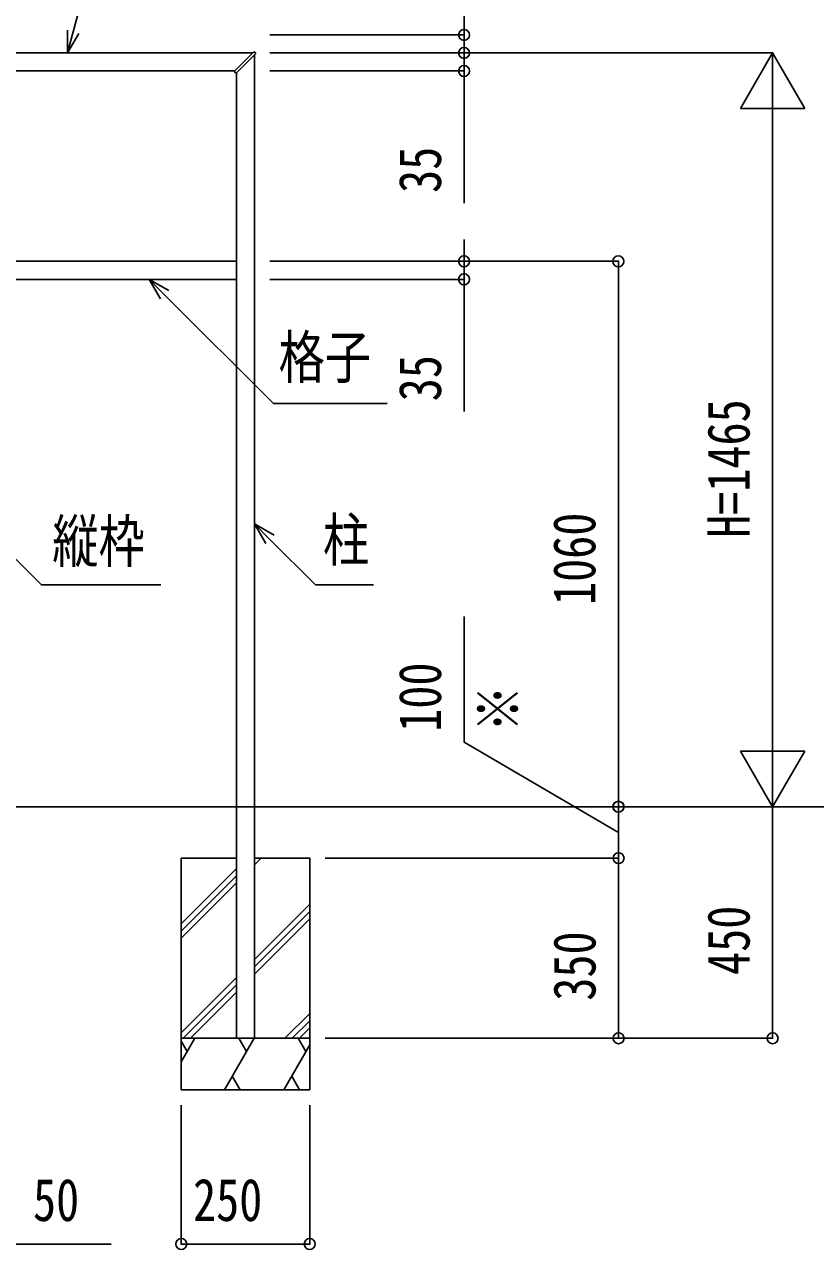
# Model space of a CAD drawing. Units: millimetres, scale not verified. Extents: x -10512 to 10513, y -7424 to 7426.
# Drawn here: x -7281 to -5743, y -2285 to 96 of the extents above; entities that cross this region are included whole.
import ezdxf
from ezdxf.enums import TextEntityAlignment as Align

# ---------------------------------------------------------------- set-up
doc = ezdxf.new("R2010")
doc.units = ezdxf.units.MM
doc.header["$LTSCALE"] = 40
for name, color, linetype in [('0-3_YKK_13', 4, 'Continuous'), ('0-4_YKK_A1', 4, 'Continuous'), ('0-5_YKK_D', 6, 'Continuous')]:
    doc.layers.add(name, color=color, linetype=linetype)
doc.styles.add('ＭＳ ゴシック', font='')
doc.styles.get('ＭＳ ゴシック').set_extended_font_data('MS Gothic')

msp = doc.modelspace()

# ---------------------------------------------------------------- linework, layer by layer
at = {"layer": '0-3_YKK_13'}
for p, q in [((-6873.31, 4.98), (-6835.92, 42.37)), ((-6869.77, 1.44), (-6832.38, 38.83)), ((-6835.92, 42.37), (-6835.89, 42.39)), ((-6835.54, 42.54), (-6835.21, 42.54)), ((-6832.38, 38.83), (-6832.36, 38.86)), ((-6832.21, 39.21), (-6832.21, 39.54)), ((-6871.98, 2.77), (-6873.33, 4.29)), ((-6871.98, 2.77), (-6870.46, 1.42))]:
    msp.add_line(p, q, dxfattribs=at)
for centre, radius, start, end in [((-6835.54, 42.04), 0.5, 90, 135), ((-6835.21, 39.54), 3, 0, 90), ((-6832.71, 39.21), 0.5, 315, 0), ((-6872.95, 4.62), 0.5, 135, 221.5), ((-6870.13, 1.8), 0.5, 228.5, 315)]:
    msp.add_arc(centre, radius, start, end, dxfattribs=at)
at = {"layer": '0-4_YKK_A1'}
for p, q in [((-6837.69, 40.6), (-7398.61, 40.6)), ((-7363.61, 5.6), (-6872.69, 5.6)), ((-4713.18, -1424.4), (-9022.69, -1424.4)), ((-6976.65, -1651.88), (-6869.15, -1544.38)), ((-6834.15, -1537.66), (-6820.89, -1524.4)), ((-6976.65, -1666.02), (-6869.15, -1558.52)), ((-6976.65, -1680.16), (-6869.15, -1572.66)), ((-6834.15, -1721.51), (-6726.65, -1614.01)), ((-6834.15, -1735.65), (-6726.65, -1628.15)), ((-6834.15, -1749.79), (-6726.65, -1642.29)), ((-6976.65, -1864.01), (-6869.15, -1756.51)), ((-6972.9, -1874.4), (-6869.15, -1770.65)), ((-6958.76, -1874.4), (-6869.15, -1784.79)), ((-6774.91, -1874.4), (-6726.65, -1826.14)), ((-6760.77, -1874.4), (-6726.65, -1840.28)), ((-6746.62, -1874.4), (-6726.65, -1854.43)), ((-6976.65, -1920.53), (-6950.02, -1874.4)), ((-6976.65, -1880.23), (-6965.02, -1900.38)), ((-6892.28, -1974.4), (-6834.55, -1874.4)), ((-6864.55, -1874.4), (-6849.55, -1900.38)), ((-6749.08, -1874.4), (-6734.08, -1900.38)), ((-6776.81, -1974.4), (-6726.65, -1887.52)), ((-6862.28, -1974.4), (-6877.28, -1948.42)), ((-6746.81, -1974.4), (-6761.81, -1948.42))]:
    msp.add_line(p, q, dxfattribs=at)
for points in [[(-6869.15, 2.06), (-6869.15, -1424.4), (-6834.15, -1424.4), (-6834.15, 37.06)], [(-7366.9, -399.4), (-6869.4, -399.4), (-6869.4, -364.4), (-7366.9, -364.4)], [(-6869.15, -1524.4), (-6976.65, -1524.4), (-6976.65, -1874.4)], [(-6726.65, -1874.4), (-6726.65, -1524.4), (-6834.15, -1524.4)]]:
    msp.add_lwpolyline(points, dxfattribs=at)
for points in [[(-6869.15, -1424.4), (-6869.15, -1874.4), (-6834.15, -1874.4), (-6834.15, -1424.4)], [(-6726.65, -1974.4), (-6726.65, -1874.4), (-6976.65, -1874.4), (-6976.65, -1974.4)]]:
    msp.add_lwpolyline(points, close=True, dxfattribs=at)
at = {"layer": '0-5_YKK_D'}
for p, q in [((-6426.65, 75.6), (-6426.65, 332.6)), ((-6804.6, 75.6), (-6425.65, 75.6)), ((-6426.65, 40.6), (-6426.65, 83.1)), ((-6426.65, 40.6), (-6426.65, 75.6)), ((-6804.15, 40.6), (-6425.65, 40.6)), ((-6804.15, 40.6), (-5825.65, 40.6)), ((-6804.15, 40.6), (-6425.65, 40.6)), ((-6426.65, 40.6), (-6426.65, 5.6)), ((-6426.65, 40.6), (-6426.65, -1.9)), ((-5826.65, 40.6), (-5889.15, -67.65)), ((-5826.65, 40.6), (-5764.15, -67.65)), ((-5826.65, 40.6), (-5826.65, -175.91)), ((-6804.15, 5.6), (-6425.65, 5.6)), ((-6426.65, 5.6), (-6426.65, -251.4)), ((-5889.15, -67.65), (-5764.15, -67.65)), ((-5826.65, -1299.4), (-5826.65, -84.4)), ((-6426.65, -364.4), (-6426.65, -321.9)), ((-6804.15, -364.4), (-6425.65, -364.4)), ((-6804.15, -364.4), (-6125.65, -364.4)), ((-6426.65, -364.4), (-6426.65, -399.4)), ((-6126.65, -364.4), (-6126.65, -1424.4)), ((-6804.15, -399.4), (-6425.65, -399.4)), ((-6426.65, -399.4), (-6426.65, -656.4)), ((-5826.65, -1424.4), (-5826.65, -1207.89)), ((-5826.65, -1424.4), (-5889.15, -1316.15)), ((-5764.15, -1316.15), (-5889.15, -1316.15)), ((-5826.65, -1424.4), (-5764.15, -1316.15)), ((-6127.27, -1424.4), (-6127.65, -1424.4)), ((-6126.27, -1524.4), (-6126.27, -1424.4)), ((-5826.65, -1424.4), (-5826.65, -1874.4)), ((-6696.65, -1524.4), (-6125.27, -1524.4)), ((-6696.65, -1524.4), (-6125.27, -1524.4)), ((-6126.27, -1524.4), (-6126.27, -1874.4)), ((-6696.65, -1874.4), (-6125.27, -1874.4)), ((-6696.65, -1874.4), (-5825.65, -1874.4)), ((-6976.65, -2004.4), (-6976.65, -2275.4)), ((-6726.65, -2004.4), (-6726.65, -2275.4)), ((-6976.65, -2274.4), (-6726.65, -2274.4))]:
    msp.add_line(p, q, dxfattribs=at)
for points in [[(-7197.71, 40.6), (-7186.71, 81.65), (-7107.94, 375.6), (-6894.94, 375.6)], [(-7175.71, 78.7), (-7197.71, 40.6), (-7197.71, 84.6)], [(-7016.9, -437.5), (-7038.9, -399.4), (-7000.8, -421.4)], [(-7038.9, -399.4), (-7008.85, -429.45), (-6797.38, -640.92), (-6576.42, -640.92)], [(-7367.32, -874.67), (-7337.27, -904.73), (-7248.51, -993.48), (-7016.06, -993.48)], [(-6812.15, -912.78), (-6834.15, -874.67), (-6796.05, -896.67)], [(-6834.15, -874.67), (-6804.1, -904.73), (-6715.34, -993.48), (-6602.94, -993.48)], [(-6126.27, -1474.4), (-6426.65, -1298.84), (-6426.65, -1054.84)], [(-7456.65, -2274.4), (-7406.65, -2274.4), (-7112.86, -2274.4)]]:
    msp.add_lwpolyline(points, dxfattribs=at)
for centre in [(-6426.65, 75.6), (-6426.65, 40.6), (-6426.65, 40.6), (-6426.65, 5.6), (-6426.65, -364.4), (-6126.65, -364.4), (-6426.65, -399.4), (-6126.65, -1424.4), (-6126.27, -1424.4), (-6126.27, -1524.4), (-6126.27, -1524.4), (-6126.27, -1874.4), (-5826.65, -1874.4), (-6976.65, -2274.4), (-6726.65, -2274.4)]:
    msp.add_circle(centre, 10.62, dxfattribs=at)

# ---------------------------------------------------------------- texts
at = {"layer": '0-5_YKK_D', "style": 'ＭＳ ゴシック', "width": 0.8}
for s, p in [('35', (-6446.65, -231.4)), ('35', (-6446.65, -636.4)), ('H=1465', (-5846.65, -901.9)), ('1060', (-6146.65, -1032.4)), ('100', (-6446.65, -1278.84)), ('※', (-6294.15, -1278.84)), ('450', (-5846.65, -1751.4)), ('350', (-6146.27, -1801.4))]:
    msp.add_text(s, height=82.48, rotation=90, dxfattribs=at).set_placement(p, align=Align.BOTTOM_LEFT)
for s, p in [('格子', (-6787.32, -616.57)), ('縦枠', (-7227.45, -974.46)), ('柱', (-6701.19, -971.53)), ('50', (-7264.86, -2254.4)), ('250', (-6953.65, -2254.4))]:
    msp.add_text(s, height=82.48, dxfattribs=at).set_placement(p, align=Align.BOTTOM_LEFT)

doc.saveas('drawing.dxf')
